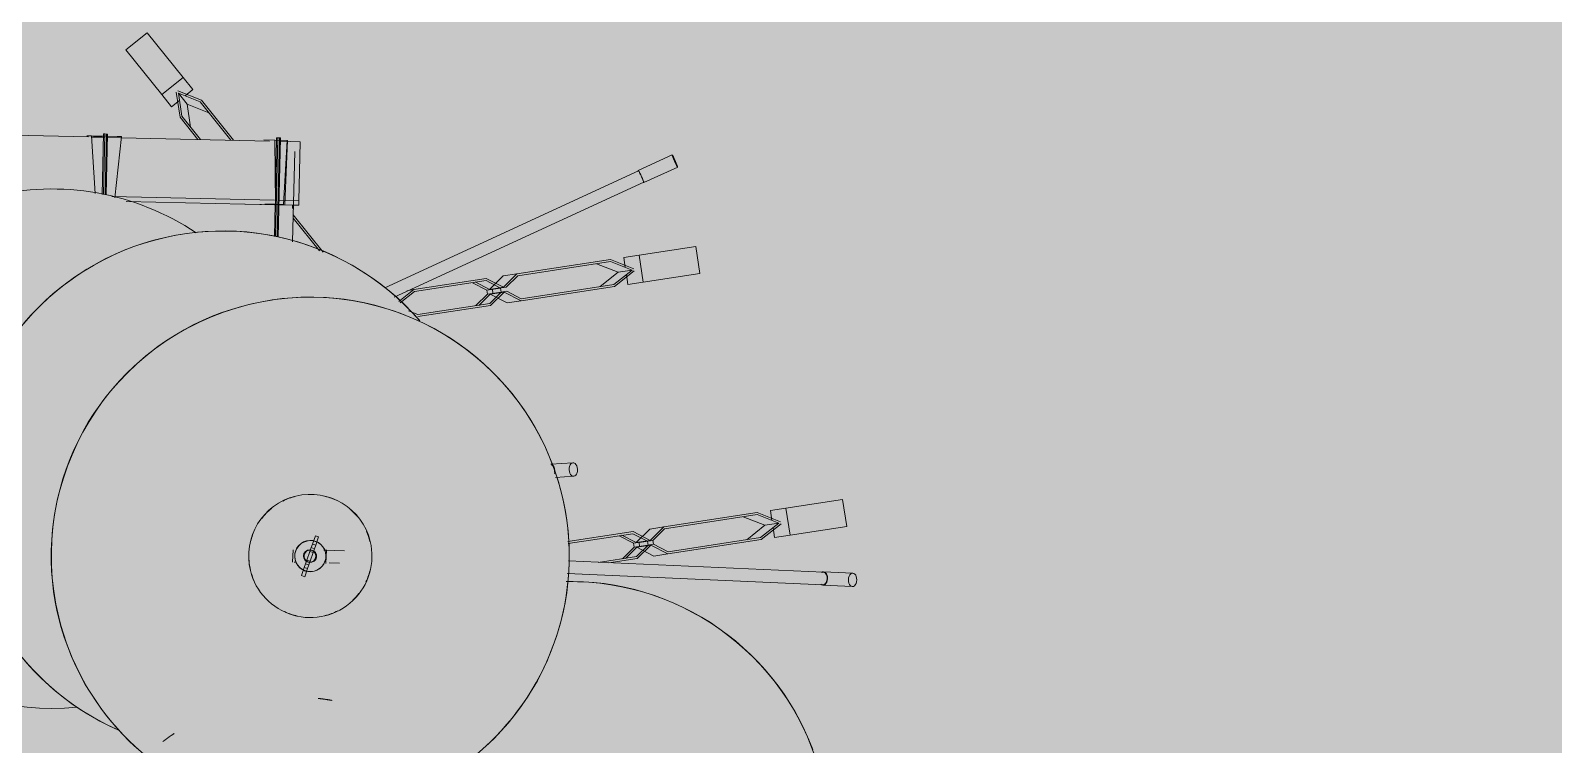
# Model space of a CAD drawing. Header units: millimetres. Extents: x -57519 to 497916, y -349472 to 446842.
# Drawn here: x 396670 to 398136, y 38946 to 39633 of the extents above; entities that cross this region are included whole.
import ezdxf

# ---------------------------------------------------------------- set-up
doc = ezdxf.new("R2010")
doc.units = ezdxf.units.MM
doc.layers.add('A-DETL-GENF', color=92, linetype='Continuous', lineweight=5)
doc.layers.add('A-GENM', color=13, linetype='Continuous', lineweight=5)

# ---------------------------------------------------------------- blocks, each defined once
blk = doc.blocks.new('Drums__Bateria_13550 - Drums__Bateria_13550-2635341-G_F SINGLE OCCUPANCY DIAGRAM')
at = {"layer": 'A-GENM', "color": 191}
for p, q in [((295.4, 732), (300.2, 786.9)), ((300.2, 786.9), (326.4, 784.7)), ((326.4, 784.7), (321.6, 729.7)), ((371.4, 779.9), (363.5, 752.8)), ((375.9, 749.1), (383.8, 776.2)), ((363.9, 752.6), (295.1, 516.7)), ((306.5, 512.7), (375.5, 749.3)), ((306.9, 724), (293, 704.1)), ((294.1, 717), (295.4, 732)), ((294.9, 703.6), (307.7, 721.9)), ((295.4, 732), (321.6, 729.7)), ((307.7, 721.9), (306.6, 708.5)), ((307.7, 721.9), (317.2, 701.6)), ((319.2, 701.8), (308.9, 723.9)), ((321.6, 729.7), (320.3, 714.7)), ((-61.1, 706.2), (-54.2, 671.1)), ((-41.5, 673.6), (-48.3, 708.7)), ((25.3, 652.6), (30.1, 707.5)), ((30.1, 707.5), (56.3, 705.2)), ((56.3, 705.2), (51.5, 650.3)), ((293, 704.1), (285.1, 613.5)), ((287.1, 613.8), (294.9, 703.6)), ((306.6, 708.5), (293.8, 690.2)), ((294.1, 717), (303.8, 716.2)), ((316, 688.2), (306.6, 708.5)), ((310.7, 715.6), (320.3, 714.7)), ((317.2, 701.6), (309.3, 611.9)), ((311.3, 611.2), (319.2, 701.8)), ((-53.7, 671.2), (-2.2, 407.3)), ((8.7, 414.1), (-42, 673.5)), ((24, 637.6), (25.3, 652.6)), ((25.3, 652.6), (51.5, 650.3)), ((51.5, 650.3), (50.2, 635.3)), ((36.8, 644.6), (22.8, 624.7)), ((24, 637.6), (33.6, 636.8)), ((24.8, 624.2), (37.6, 642.5)), ((37.6, 642.5), (36.4, 629.1)), ((37.6, 642.5), (47, 622.2)), ((49, 622.4), (38.8, 644.5)), ((40.5, 636.2), (50.2, 635.3)), ((22.8, 624.7), (14.9, 534.1)), ((16.9, 534.4), (24.8, 624.2)), ((36.4, 629.1), (23.6, 610.8)), ((45.8, 608.8), (36.4, 629.1)), ((47, 622.2), (39.2, 532.4)), ((41.1, 531.8), (49, 622.4)), ((285.1, 613.5), (283.9, 600.1)), ((285.1, 613.5), (294.6, 597.7)), ((295.2, 600.4), (287.1, 613.8)), ((309.3, 611.9), (299, 600)), ((299.2, 597.3), (311.3, 611.2)), ((311.3, 611.2), (310.1, 597.8)), ((294.6, 597.7), (282.5, 583.8)), ((293.4, 584.3), (283.9, 600.1)), ((284.4, 583.2), (294.7, 595.1)), ((294.6, 597.7), (293.4, 584.3)), ((294.7, 595.1), (293.5, 581.6)), ((295.2, 600.4), (294, 587)), ((294, 587), (297.9, 586.6)), ((294.7, 595.1), (298.6, 594.7)), ((299, 600), (295.2, 600.4)), ((298.6, 594.7), (297.4, 581.3)), ((299, 600), (297.9, 586.6)), ((310.1, 597.8), (298, 583.9)), ((298, 583.9), (299.2, 597.3)), ((298.6, 594.7), (306.6, 581.3)), ((308.7, 581.5), (299.2, 597.3)), ((282.5, 583.8), (276.9, 520.6)), ((278.9, 520.4), (284.4, 583.2)), ((283.2, 572.6), (293.4, 584.3)), ((293.5, 581.6), (283.2, 569.8)), ((297.4, 581.3), (293.5, 581.6)), ((305.5, 567.9), (297.4, 581.3)), ((298, 583.9), (306, 570.6)), ((306.6, 581.3), (303.4, 544.3)), ((306.3, 554.1), (308.7, 581.5)), ((204.4, 543.2), (200.6, 522.2)), ((14.9, 534.1), (13.7, 520.7)), ((14.9, 534.1), (24.4, 518.3)), ((25, 521), (16.9, 534.4)), ((39.2, 532.4), (28.9, 520.6)), ((29, 517.9), (41.1, 531.8)), ((41.1, 531.8), (39.9, 518.4)), ((214.1, 523.7), (217.2, 540.9)), ((24.4, 518.3), (12.3, 504.4)), ((23.2, 504.9), (13.7, 520.7)), ((14.3, 503.8), (24.6, 515.6)), ((24.4, 518.3), (23.2, 504.9)), ((24.6, 515.6), (23.4, 502.2)), ((25, 521), (23.8, 507.6)), ((24.6, 515.6), (28.4, 515.3)), ((28.4, 515.3), (27.2, 501.9)), ((28.9, 520.6), (27.7, 507.2)), ((39.9, 518.4), (27.9, 504.5)), ((27.9, 504.5), (29, 517.9)), ((28.4, 515.3), (36.5, 501.9)), ((38.5, 502.1), (29, 517.9)), ((12.3, 504.4), (6.2, 434)), ((8.2, 434.2), (14.3, 503.8)), ((13, 493.2), (23.2, 504.9)), ((23.4, 502.2), (13.1, 490.4)), ((27.2, 501.9), (23.4, 502.2)), ((23.8, 507.6), (27.7, 507.2)), ((35.3, 488.5), (27.2, 501.9)), ((27.9, 504.5), (35.9, 491.2)), ((36.5, 501.9), (30.4, 432.3)), ((32.4, 431.7), (38.5, 502.1)), ((6.2, 434), (5.6, 427.4)), ((6.2, 434), (13.9, 417.4)), ((15.5, 418.4), (8.2, 434.2)), ((30.4, 432.3), (24.8, 424.2)), ((-163, 343), (-158, 361.6)), ((-103.1, 346.8), (-158, 361.6)), ((-66, 331.7), (-150.1, 354.3)), ((-49.6, 357.9), (-91.2, 338.5)), ((-88.2, 337.7), (-51.5, 354.8)), ((-168.1, 328), (-165.4, 338.2)), ((-167, 340.5), (-166.7, 341.5)), ((-167, 340.5), (-112.3, 325.9)), ((-166.7, 341.5), (-166.3, 343)), ((-166.7, 341.5), (-74.9, 317)), ((-166.3, 343), (-166, 344.1)), ((-166.3, 343), (-74.4, 318.4)), ((-166, 344.1), (-73.8, 319.4)), ((-165.4, 338.2), (-162.3, 349.7)), ((-105.2, 324.2), (-165.4, 338.2)), ((-164.2, 342.5), (-162.3, 349.7)), ((-162.3, 349.7), (-162.1, 350.2)), ((-162.3, 349.7), (-103.3, 331.6)), ((-162.1, 350.2), (-102.9, 333.1)), ((-108, 328.3), (-103.1, 346.8)), ((-103.1, 346.8), (-108, 328.3)), ((-99, 345.8), (-104, 327.2)), ((-103.8, 327.7), (-100.3, 340.9)), ((-99, 345.8), (-103.1, 346.8)), ((-97.4, 339.1), (-100.6, 340)), ((-100.5, 340.1), (-99, 345.8)), ((-206.3, 181.5), (-165.7, 333)), ((-149.6, 173.2), (-109.1, 324.4)), ((-109.1, 324.4), (-149.6, 173.2)), ((-105, 323.3), (-141.9, 185.5)), ((-112.1, 296.7), (-104.3, 326.1)), ((-105.2, 324.2), (-107.8, 314.5)), ((-105.3, 324), (-75.3, 316)), ((-103.3, 331.6), (-105.2, 324.2)), ((234.8, 309.6), (229.2, 290.5)), ((-174.7, 299.6), (-219.4, 278.7)), ((-218.2, 277.1), (-175.3, 297.1)), ((242.4, 289.4), (229.8, 293.1)), ((242.4, 292.8), (245.1, 302.2)), ((-219.4, 278.7), (-233.4, 258.8)), ((-206, 282.7), (-218.9, 264.5)), ((214, 285.9), (215.8, 288.7)), ((221, 281.3), (214, 285.9)), ((215.8, 288.7), (222.8, 284.2)), ((220.3, 285.8), (218.4, 283)), ((222.8, 284.2), (221, 281.3)), ((224.1, 279.3), (221, 281.3)), ((222.8, 284.2), (225.9, 282.2)), ((225.9, 282.2), (224.1, 279.3)), ((227.3, 277.2), (224.1, 279.3)), ((225.9, 282.2), (229.1, 280.1)), ((227.3, 277.2), (229.1, 280.1)), ((229.1, 280.1), (227.3, 277.2)), ((229.1, 280.1), (236.5, 275.3)), ((229.4, 291.7), (229.6, 292.3)), ((-294.8, 243.6), (-244.8, 266.9)), ((-244.8, 266.9), (-231.2, 273.2)), ((-233.7, 243), (-244.8, 266.9)), ((-227.1, 264.5), (-231.2, 273.2)), ((-231.1, 258.8), (-218.2, 277.1)), ((-218.9, 264.5), (-231.1, 258.8)), ((-218.9, 264.5), (-196.6, 262.5)), ((-182.9, 268.9), (-208.8, 256.8)), ((-208.3, 254.9), (-183.5, 266.4)), ((234.7, 272.4), (227.3, 277.2)), ((236.5, 275.3), (234.7, 272.4)), ((236.5, 275.3), (234.7, 272.4)), ((237.9, 270.3), (234.7, 272.4)), ((236.5, 275.3), (239.8, 273.2)), ((239.8, 273.2), (237.9, 270.3)), ((241, 268.3), (237.9, 270.3)), ((239.8, 273.2), (242.8, 271.2)), ((242.8, 271.2), (241, 268.3)), ((248, 263.8), (241, 268.3)), ((242.8, 271.2), (249.8, 266.6)), ((245.4, 269.5), (243.6, 266.7)), ((249.8, 266.6), (248, 263.8)), ((-220.1, 249.4), (-233.7, 243)), ((-232.5, 257), (-208.3, 254.9)), ((-208.8, 256.8), (-231.1, 258.8)), ((-220.1, 249.4), (-224.2, 258.2)), ((222.2, 262), (233.4, 258.7)), ((233.8, 260.2), (234.1, 261.1)), ((-283.7, 219.7), (-294.8, 243.6)), ((-233.7, 243), (-283.7, 219.7)), ((-211, 167.9), (-203.5, 195.8)), ((-207.3, 181.7), (-204.6, 191.7)), ((-204.6, 191.7), (-207.3, 181.7)), ((-204.6, 191.7), (-203.5, 195.8)), ((-203.5, 195.8), (-147.9, 175.7)), ((-208.3, 177.9), (-211, 167.9)), ((-210.5, 169.6), (-208.3, 177.9)), ((-210.1, 179.7), (-209.8, 180.8)), ((-153.9, 164.6), (-210.1, 179.7)), ((-209.9, 168), (-206.8, 179.7)), ((-209.8, 180.8), (-209.4, 182.3)), ((-209.8, 180.8), (-153.6, 165.7)), ((-209.4, 182.3), (-209.1, 183.3)), ((-153.1, 167.2), (-209.4, 182.3)), ((-152.6, 168.1), (-209.1, 183.3)), ((-263.4, -31.6), (-210.8, 164.7)), ((-212.1, 163.6), (-211, 167.9)), ((-156.2, 158.1), (-211, 167.9))]:
    blk.add_line(p, q, dxfattribs=at)
at = {"layer": 'A-GENM', "color": 191, "flags": 128}
for points in [[(527.1, 702.1), (517.2, 700.7), (507.4, 698.9), (497.7, 696.7), (488, 694.2), (478.5, 691.2), (469.1, 687.9), (459.9, 684.2), (450.7, 680.1), (441.8, 675.7), (433.1, 670.9), (424.5, 665.8), (416.2, 660.4), (408.1, 654.6), (400.2, 648.4), (392.6, 642), (385.2, 635.3), (378.1, 628.3), (371.3, 621), (364.8, 613.4), (358.6, 605.6), (352.7, 597.6), (347.2, 589.3), (342, 580.8), (337.1, 572.1), (332.6, 563.2), (328.4, 554.2), (324.6, 545), (321.2, 535.6), (318.1, 526.1), (315.5, 516.5), (314, 510.1)], [(231.7, 525.8), (221.7, 525.6), (211.8, 525), (201.9, 524), (192, 522.6), (182.2, 520.9), (172.5, 518.7), (162.8, 516.1), (153.3, 513.2), (143.9, 509.8), (134.6, 506.1), (125.5, 502.1), (116.6, 497.7), (107.9, 492.9), (99.3, 487.7), (91, 482.3), (82.9, 476.5), (75, 470.4), (67.4, 464), (60, 457.2), (52.9, 450.2), (46.1, 442.9), (39.6, 435.4), (33.4, 427.6), (27.5, 419.5), (22, 411.2), (16.8, 402.7), (11.9, 394), (7.4, 385.2), (3.2, 376.1), (-0.6, 366.9), (-4, 357.5), (-7.1, 348), (-9.7, 338.4), (-12, 328.7), (-13.9, 318.9), (-15.4, 309.1), (-16.5, 299.2), (-17.2, 289.2), (-17.5, 279.3), (-17.4, 269.3), (-16.9, 259.3), (-16.1, 249.4), (-14.8, 239.5), (-13.1, 229.7), (-11, 219.9), (-8.6, 210.3), (-5.7, 200.7), (-2.5, 191.3), (1.1, 182), (5.1, 172.8), (9.4, 163.9), (14.1, 155.1), (19.1, 146.5), (24.5, 138.1), (30.2, 129.9), (36.2, 121.9), (42.6, 114.2), (49.2, 106.8), (56.1, 99.6), (63.3, 92.8), (70.8, 86.2), (78.6, 79.9), (86.6, 73.9), (94.8, 68.3), (103.2, 63), (111.9, 58), (120.7, 53.4), (129.7, 49.1), (138.9, 45.2), (148.2, 41.7), (157.7, 38.6), (167.2, 35.8), (176.9, 33.4), (186.7, 31.4), (196.5, 29.8), (206.4, 28.6), (216.4, 27.8), (226.3, 27.4), (231.7, 27.3)], [(231.7, 27.3), (241.7, 27.5), (251.6, 28.1), (261.5, 29.1), (271.4, 30.5), (281.2, 32.3), (291, 34.5), (300.6, 37), (310.1, 40), (319.5, 43.3), (328.8, 47), (337.9, 51.1), (346.8, 55.5), (355.6, 60.3), (364.1, 65.4), (372.4, 70.8)], [(449.3, 398.1), (444.3, 406.7), (438.9, 415.1), (433.2, 423.3), (427.2, 431.2), (420.9, 438.9), (414.2, 446.3), (407.3, 453.5), (400.1, 460.4), (392.6, 467), (384.8, 473.2), (376.9, 479.2), (368.6, 484.8), (360.2, 490.2), (351.6, 495.1), (342.7, 499.7), (333.7, 504), (324.5, 507.9), (315.2, 511.4), (305.7, 514.6), (296.2, 517.3), (286.5, 519.7), (276.7, 521.7), (266.9, 523.3), (257, 524.5), (247.1, 525.3), (237.1, 525.8), (231.7, 525.8)], [(35.6, 432.1), (26.8, 427.2), (18.2, 422.1), (9.8, 416.6), (1.7, 410.8), (-6.3, 404.6), (-13.9, 398.1), (-21.3, 391.4), (-28.5, 384.3), (-35.3, 377), (-41.9, 369.4), (-48.1, 361.5), (-54, 353.4), (-59.6, 345.1), (-64.8, 336.6), (-69.8, 327.8), (-74.3, 318.9), (-78.5, 309.8), (-82.3, 300.5), (-85.8, 291.1), (-88.8, 281.5), (-91.5, 271.9), (-93.8, 262.1), (-95.7, 252.2), (-97.2, 242.3), (-98.3, 232.4), (-99, 222.4), (-99.3, 212.3), (-99.2, 202.3), (-98.8, 192.3), (-97.9, 182.3), (-96.6, 172.3), (-94.9, 162.5), (-92.8, 152.6), (-90.3, 142.9), (-87.5, 133.3), (-84.2, 123.8), (-80.6, 114.5), (-76.6, 105.3), (-72.3, 96.2), (-67.5, 87.4), (-62.5, 78.7), (-57.1, 70.3), (-51.3, 62)], [(371.7, 263.9), (371.6, 263.8), (371.6, 263.6), (371.5, 263.5), (371.5, 263.4), (371.4, 263.3), (371.4, 263.1), (371.3, 263), (371.3, 262.9), (371.2, 262.8), (371.2, 262.7), (371.1, 262.5), (371.1, 262.4), (371, 262.3), (371, 262.2), (370.9, 262), (370.9, 261.9), (370.8, 261.8), (370.8, 261.7), (370.7, 261.6), (370.7, 261.4), (370.6, 261.3), (370.6, 261.2), (370.5, 261.1), (370.4, 260.9), (370.4, 260.8), (370.3, 260.7), (370.3, 260.6), (370.2, 260.4), (370.2, 260.3), (370.1, 260.2), (370.1, 260.1), (370, 260), (370, 259.8), (369.9, 259.7), (369.9, 259.6), (369.8, 259.5), (369.8, 259.3), (369.7, 259.2), (369.7, 259.1), (369.6, 259), (369.6, 258.8), (369.5, 258.7), (369.5, 258.6), (369.4, 258.5), (369.4, 258.3), (369.3, 258.2), (369.3, 258.1), (369.2, 258), (369.2, 257.9)], [(369.1, 257.7), (369.1, 257.6), (369, 257.5), (369, 257.4), (368.9, 257.2), (368.9, 257.1), (368.8, 257), (368.8, 256.9), (368.7, 256.7), (368.7, 256.6), (368.6, 256.5), (368.6, 256.4), (368.5, 256.2), (368.5, 256.1), (368.4, 256), (368.4, 255.9), (368.3, 255.7), (368.3, 255.6), (368.2, 255.5), (368.2, 255.4), (368.1, 255.2), (368.1, 255.1), (368.1, 255), (368, 254.9), (368, 254.8), (367.9, 254.6), (367.9, 254.5), (367.8, 254.4), (367.8, 254.3), (367.7, 254.1), (367.7, 254), (367.6, 253.9), (367.6, 253.8), (367.5, 253.6), (367.5, 253.5), (367.4, 253.4), (367.4, 253.3), (367.3, 253.1), (367.3, 253), (367.2, 252.9), (367.2, 252.8), (367.1, 252.6), (367.1, 252.5), (367, 252.4), (367, 252.3), (367, 252.1), (366.9, 252), (366.9, 251.9), (366.8, 251.8), (366.8, 251.6), (366.7, 251.5)], [(366.9, 252), (367, 252.1), (367, 252.3), (367, 252.4), (367.1, 252.5), (367.1, 252.6), (367.2, 252.8), (367.2, 252.9), (367.3, 253), (367.3, 253.1), (367.4, 253.3), (367.4, 253.4), (367.5, 253.5), (367.5, 253.6), (367.6, 253.8), (367.6, 253.9), (367.7, 254), (367.7, 254.1), (367.8, 254.3), (367.8, 254.4), (367.9, 254.5), (367.9, 254.6), (368, 254.8), (368, 254.9), (368.1, 255), (368.1, 255.1), (368.1, 255.2), (368.2, 255.4), (368.2, 255.5), (368.3, 255.6), (368.3, 255.7), (368.4, 255.9), (368.4, 256), (368.5, 256.1), (368.5, 256.2), (368.6, 256.4), (368.6, 256.5), (368.7, 256.6), (368.7, 256.7), (368.8, 256.9), (368.8, 257), (368.9, 257.1), (368.9, 257.2), (369, 257.4), (369, 257.5), (369.1, 257.6)], [(369.1, 257.7), (369.2, 257.9), (369.2, 258), (369.3, 258.1), (369.3, 258.2), (369.4, 258.3), (369.4, 258.5), (369.5, 258.6), (369.5, 258.7), (369.6, 258.8), (369.6, 259), (369.7, 259.1), (369.7, 259.2), (369.8, 259.3), (369.8, 259.5), (369.9, 259.6), (369.9, 259.7), (370, 259.8), (370, 260), (370.1, 260.1), (370.1, 260.2), (370.2, 260.3), (370.2, 260.4), (370.3, 260.6), (370.3, 260.7), (370.4, 260.8), (370.4, 260.9), (370.5, 261.1), (370.6, 261.2), (370.6, 261.3), (370.7, 261.4), (370.7, 261.6), (370.8, 261.7), (370.8, 261.8), (370.9, 261.9), (370.9, 262), (371, 262.2), (371, 262.3), (371.1, 262.4), (371.1, 262.5), (371.2, 262.7), (371.2, 262.8), (371.3, 262.9), (371.3, 263), (371.4, 263.1), (371.4, 263.3), (371.5, 263.4)], [(366.7, 108.8), (366.8, 108.7), (366.8, 108.5), (366.9, 108.4), (366.9, 108.3), (367, 108.2), (367, 108.1), (367, 107.9), (367.1, 107.8), (367.1, 107.7), (367.2, 107.6), (367.2, 107.4), (367.3, 107.3), (367.3, 107.2), (367.4, 107.1), (367.4, 106.9), (367.5, 106.8), (367.5, 106.7), (367.6, 106.6), (367.6, 106.4), (367.7, 106.3), (367.7, 106.2), (367.8, 106.1), (367.8, 105.9), (367.9, 105.8), (367.9, 105.7), (368, 105.6), (368, 105.4), (368.1, 105.3), (368.1, 105.2), (368.1, 105.1), (368.2, 104.9), (368.2, 104.8), (368.3, 104.7), (368.3, 104.6), (368.4, 104.4), (368.4, 104.3), (368.5, 104.2), (368.5, 104.1), (368.6, 103.9), (368.6, 103.8), (368.7, 103.7), (368.7, 103.6), (368.8, 103.5), (368.8, 103.3), (368.9, 103.2), (368.9, 103.1), (369, 103), (369, 102.8), (369.1, 102.7)], [(369.1, 102.6), (369.1, 102.7), (369, 102.8), (369, 103), (368.9, 103.1), (368.9, 103.2), (368.8, 103.3), (368.8, 103.5), (368.7, 103.6), (368.7, 103.7), (368.6, 103.8), (368.6, 103.9), (368.5, 104.1), (368.5, 104.2), (368.4, 104.3), (368.4, 104.4), (368.3, 104.6), (368.3, 104.7), (368.2, 104.8), (368.2, 104.9), (368.1, 105.1), (368.1, 105.2), (368.1, 105.3), (368, 105.4), (368, 105.6), (367.9, 105.7), (367.9, 105.8), (367.8, 105.9), (367.8, 106.1), (367.7, 106.2), (367.7, 106.3), (367.6, 106.4), (367.6, 106.6), (367.5, 106.7), (367.5, 106.8), (367.4, 106.9), (367.4, 107.1), (367.3, 107.2), (367.3, 107.3), (367.2, 107.4), (367.2, 107.6), (367.1, 107.7), (367.1, 107.8), (367, 107.9), (367, 108.1), (367, 108.2), (366.9, 108.3)], [(369.1, 102.6), (369.2, 102.5), (369.2, 102.3), (369.3, 102.2), (369.3, 102.1), (369.4, 102), (369.4, 101.8), (369.5, 101.7), (369.5, 101.6), (369.6, 101.5), (369.6, 101.3), (369.7, 101.2), (369.7, 101.1), (369.8, 101), (369.8, 100.9), (369.9, 100.7), (369.9, 100.6), (370, 100.5), (370, 100.4), (370.1, 100.2), (370.1, 100.1), (370.2, 100), (370.2, 99.9), (370.3, 99.7), (370.3, 99.6), (370.4, 99.5), (370.4, 99.4), (370.5, 99.3), (370.6, 99.1), (370.6, 99), (370.7, 98.9), (370.7, 98.8), (370.8, 98.6), (370.8, 98.5), (370.9, 98.4), (370.9, 98.3), (371, 98.1), (371, 98), (371.1, 97.9), (371.1, 97.8), (371.2, 97.7), (371.2, 97.5), (371.3, 97.4), (371.3, 97.3), (371.4, 97.2), (371.4, 97), (371.5, 96.9), (371.5, 96.8), (371.6, 96.7), (371.6, 96.6), (371.7, 96.4)], [(371.5, 96.9), (371.4, 97), (371.4, 97.2), (371.3, 97.3), (371.3, 97.4), (371.2, 97.5), (371.2, 97.7), (371.1, 97.8), (371.1, 97.9), (371, 98), (371, 98.1), (370.9, 98.3), (370.9, 98.4), (370.8, 98.5), (370.8, 98.6), (370.7, 98.8), (370.7, 98.9), (370.6, 99), (370.6, 99.1), (370.5, 99.3), (370.4, 99.4), (370.4, 99.5), (370.3, 99.6), (370.3, 99.7), (370.2, 99.9), (370.2, 100), (370.1, 100.1), (370.1, 100.2), (370, 100.4), (370, 100.5), (369.9, 100.6), (369.9, 100.7), (369.8, 100.9), (369.8, 101), (369.7, 101.1), (369.7, 101.2), (369.6, 101.3), (369.6, 101.5), (369.5, 101.6), (369.5, 101.7), (369.4, 101.8), (369.4, 102), (369.3, 102.1), (369.3, 102.2), (369.2, 102.3), (369.2, 102.5)], [(151.4, -41.1), (161.4, -40.9), (171.5, -40.3), (181.4, -39.3), (191.4, -37.9), (201.2, -36.2), (211, -34), (220.7, -31.4), (230.3, -28.4), (239.8, -25.1), (249.1, -21.4), (258.2, -17.3), (267.2, -12.8), (276, -8), (284.6, -2.8), (293, 2.7), (301.2, 8.5), (309.1, 14.6), (316.8, 21.1), (324.2, 27.9), (331.3, 34.9), (338.1, 42.2), (344.7, 49.8), (350.9, 57.7)]]:
    blk.add_lwpolyline(points, dxfattribs=at)
at = {"layer": 'A-GENM', "color": 191}
for centre, radius, start, end in [((556.9, 454.6), 249.1, 90, 167.1429), ((231.7, 276.6), 249.1, 90, 270), ((231.7, 276.6), 249.1, 270, 90), ((151.4, 209.6), 250.7, 117.2499, 270), ((231.7, 276.6), 59.3, 90, 270), ((231.7, 276.6), 59.1, 115.7143, 126.2196), ((231.7, 276.6), 59.1, 90, 99.8294), ((231.7, 276.6), 59.3, 270, 90), ((231.7, 276.6), 59.1, 51.3193, 64.2857), ((231.7, 276.6), 59.1, 141.4286, 154.4069), ((231.7, 276.6), 59.1, 30.2048, 38.5714), ((231.7, 276.6), 15, 90, 270), ((231.9, 276.6), 15, 360, 180), ((231.7, 275.9), 6, 73.7433, 253.7433), ((231.9, 276.6), 5.98, 0, 180), ((231.7, 275.9), 6, 253.7433, 73.7433), ((231.7, 276.6), 15, 270, 90), ((231.7, 276.6), 59.1, 359.8576, 12.8571), ((231.7, 276.6), 59.1, 179.8576, 192.8571), ((231.9, 276.6), 15, 180, 360), ((231.9, 276.6), 5.98, 180, 0), ((231.7, 276.6), 59.1, 205.5935, 218.5714), ((231.7, 276.6), 59.1, 321.4286, 334.4069), ((72.4, 59.3), 250, 132.4853, 180), ((231.7, 276.6), 59.1, 231.3193, 244.2857), ((231.7, 276.6), 59.1, 260.1706, 270), ((231.7, 276.6), 59.1, 270, 279.8294), ((72.4, 59.3), 250, 180, 351.9288), ((151.4, 209.6), 250.7, 270, 323.0047)]:
    blk.add_arc(centre, radius, start, end, dxfattribs=at)
for centre, major_axis, ratio, start_param, end_param in [((377.6, 778), (-6.24, 1.82), 0.615661, 4.712389, 7.853982), ((377.6, 778), (-6.24, 1.82), 0.615661, 1.570796, 4.712389), ((369.7, 750.9), (-6.24, 1.82), 0.615661, 4.712389, 6.806784), ((369.7, 750.9), (-5.76, 1.68), 0.615661, 4.712389, 6.544985), ((369.7, 750.9), (-5.76, 1.68), 0.615661, 2.879793, 4.712389), ((369.7, 750.9), (-6.24, 1.82), 0.615661, 2.617994, 4.712389), ((-54.7, 707.4), (6.38, 1.25), 0.056704, 1.19256, 4.334153), ((-54.7, 707.4), (6.38, 1.25), 0.056704, 4.334153, 7.475745), ((-47.9, 672.3), (6.38, 1.25), 0.056704, 1.19256, 3.548755), ((-47.9, 672.3), (5.89, 1.15), 0.056704, 1.19256, 3.025156), ((-47.9, 672.3), (5.89, 1.15), 0.056704, 0.145362, 1.19256), ((-47.9, 672.3), (6.38, 1.25), 0.056704, 5.904949, 7.475745), ((210.8, 542.1), (-6.4, 1.16), 0.615661, 4.712389, 7.853982), ((210.8, 542.1), (-6.4, 1.16), 0.615661, 1.570796, 4.712389), ((206.9, 520.8), (-6.4, 1.16), 0.615661, 4.712389, 6.021386), ((206.9, 520.8), (-5.9, 1.07), 0.615661, 4.712389, 6.021386), ((206.9, 520.8), (-6.4, 1.16), 0.615661, 4.18879, 4.712389), ((206.9, 520.8), (-5.9, 1.07), 0.615661, 4.45059, 4.712389)]:
    blk.add_ellipse(centre, major_axis=major_axis, ratio=ratio, start_param=start_param, end_param=end_param, dxfattribs=at)

msp = doc.modelspace()

# ---------------------------------------------------------------- hatches: boundary and pattern name
at = {"layer": 'A-DETL-GENF', "transparency": 33554585}
h = msp.add_hatch(color=201, dxfattribs=at)
h.paths.add_polyline_path([(378712.3, -2142.5), (378712.3, 5707.5), (408249.8, 5707.5), (408249.8, 31607.5), (411824.8, 31607.5), (411824.8, 28857.5), (414124.8, 28857.5), (414124.8, 34332.5), (417674.8, 34332.5), (417674.8, 35647.5), (420699.8, 35647.5), (420699.8, 52157.5), (392454.3, 52157.5), (392454.3, 45782.5), (382199.8, 45782.5), (382199.8, 52157.5), (367049.8, 52157.5), (367049.8, 5707.5), (368349.8, 5707.5), (368349.8, 3222.2), (374112.3, -1265.4), (374112.3, -2142.5), (376972.2, -2142.5)], flags=0)
h.paths.add_polyline_path([(370849.8, 8157.5), (370849.8, 9357.5), (369649.8, 9357.5), (369649.8, 15624.2), (370889.8, 15624.2), (370889.8, 9397.5), (371149.8, 9397.5), (371149.8, 8157.5)], flags=0)
h.paths.add_polyline_path([(388124.8, 8157.5), (388124.8, 9397.5), (389899.8, 9397.5), (389899.8, 8157.5)], flags=0)
h.paths.add_polyline_path([(382791.7, 8157.5), (382352.3, 8157.5), (382352.3, 9397.5), (387324.8, 9397.5), (387324.8, 8157.5), (386671.4, 8157.5)], flags=0)
h.paths.add_polyline_path([(404599.8, 8157.5), (396937.3, 8157.5), (396937.3, 9397.5), (404599.8, 9397.5), (404599.8, 8571.4)], flags=0)
h.paths.add_polyline_path([(394430.7, 8157.5), (392899.8, 8157.5), (392899.8, 9397.5), (396137.3, 9397.5), (396137.3, 8157.5)], flags=0)
h.paths.add_polyline_path([(405799.8, 12397.5), (404559.8, 12397.5), (404559.8, 15624.2), (405799.8, 15624.2), (405799.8, 12969.9)], flags=0)
h.paths.add_polyline_path([(370889.8, 16424.2), (369649.8, 16424.2), (369649.8, 23040.8), (370889.8, 23040.8), (370889.8, 17368.3)], flags=0)
h.paths.add_polyline_path([(404559.8, 16424.2), (404559.8, 23040.8), (405799.8, 23040.8), (405799.8, 16424.2)], flags=0)
h.paths.add_polyline_path([(369649.8, 23840.8), (369649.8, 30107.5), (370849.8, 30107.5), (370849.8, 31307.5), (371149.8, 31307.5), (371149.8, 30107.5), (370889.8, 30107.5), (370889.8, 23840.8)], flags=0)
h.paths.add_polyline_path([(404559.8, 23840.8), (404559.8, 27067.5), (405799.8, 27067.5), (405799.8, 23840.8)], flags=0)
h.paths.add_polyline_path([(388124.8, 30067.5), (388124.8, 31307.5), (389399.8, 31307.5), (389399.8, 30067.5)], flags=0)
h.paths.add_polyline_path([(373449.8, 30067.5), (373449.8, 31307.5), (378512.3, 31307.5), (378512.3, 30067.5), (375032.4, 30067.5)], flags=0)
h.paths.add_polyline_path([(386671.4, 30067.5), (382349.8, 30067.5), (382349.8, 31307.5), (387324.8, 31307.5), (387324.8, 30067.5)], flags=0)
h.paths.add_polyline_path([(394430.7, 30067.5), (392399.8, 30067.5), (392399.8, 31307.5), (396137.3, 31307.5), (396137.3, 30067.5)], flags=0)
h.paths.add_polyline_path([(402190, 30067.5), (396937.3, 30067.5), (396937.3, 31307.5), (404599.8, 31307.5), (404599.8, 30067.5), (404129.8, 30067.5)], flags=0)
h.paths.add_polyline_path([(407299.8, 35797.5), (407299.8, 36247.5), (408249.8, 36247.5), (408249.8, 35797.5), (408009.5, 35797.5)], flags=0)
h.paths.add_polyline_path([(412649.8, 35797.5), (412649.8, 37247.5), (415649.8, 37247.5), (415649.8, 35797.5), (413829, 35797.5)], flags=0)
h.paths.add_polyline_path([(412649.8, 37397.5), (412649.8, 37897.5), (418299.8, 37897.5), (418299.8, 37397.5), (412859.1, 37397.5)], flags=0)
h.paths.add_polyline_path([(408979.4, 37847.5), (408399.8, 37847.5), (408399.8, 38327.5), (410749.8, 38327.5), (410749.8, 37847.5), (409949.3, 37847.5)], flags=0)
h.paths.add_polyline_path([(381599.8, 37907.5), (381599.8, 39557.5), (382049.8, 39557.5), (382049.8, 37907.5), (381821.8, 37907.5)], flags=0)
h.paths.add_polyline_path([(406069.7, 38657.5), (404849.8, 38657.5), (404849.8, 49957.5), (408249.8, 49957.5), (408249.8, 38657.5), (408009.5, 38657.5)], flags=0)
h.paths.add_polyline_path([(370182.8, 40207.5), (369149.8, 40207.5), (369149.8, 40707.5), (370699.8, 40707.5), (370699.8, 40207.5)], flags=0)
h.paths.add_polyline_path([(381599.8, 40257.5), (381599.8, 42757.5), (382049.8, 42757.5), (382049.8, 40257.5), (381821.8, 40257.5)], flags=0)
h.paths.add_polyline_path([(414798.9, 42697.5), (410674.8, 42697.5), (410674.8, 43197.5), (418349.8, 43197.5), (418349.8, 42697.5), (415768.8, 42697.5)], flags=0)
h.paths.add_polyline_path([(377289.8, 42907.5), (375749.8, 42907.5), (375749.8, 43407.5), (377289.8, 43407.5), (377289.8, 43209.2)], flags=0)
h.paths.add_polyline_path([(382049.8, 46907.5), (379399.8, 46907.5), (379399.8, 52007.5), (382049.8, 52007.5), (382049.8, 47057.9)], flags=0)
h.paths.add_polyline_path([(410919.2, 47837.5), (410674.8, 47837.5), (410674.8, 48337.5), (418349.8, 48337.5), (418349.8, 47837.5), (411404.2, 47837.5)], flags=0)
h.paths.add_polyline_path([(408399.8, 50107.5), (408399.8, 52007.5), (408849.8, 52007.5), (408849.8, 50107.5)], flags=0)

# ---------------------------------------------------------------- block references
at = {"layer": 'A-GENM', "color": 253, "rotation": 283.7048795435998}
msp.add_blockref('Drums__Bateria_13550 - Drums__Bateria_13550-2635341-G_F SINGLE OCCUPANCY DIAGRAM', (396616, 39286.9), dxfattribs=at)

doc.saveas('drawing.dxf')
